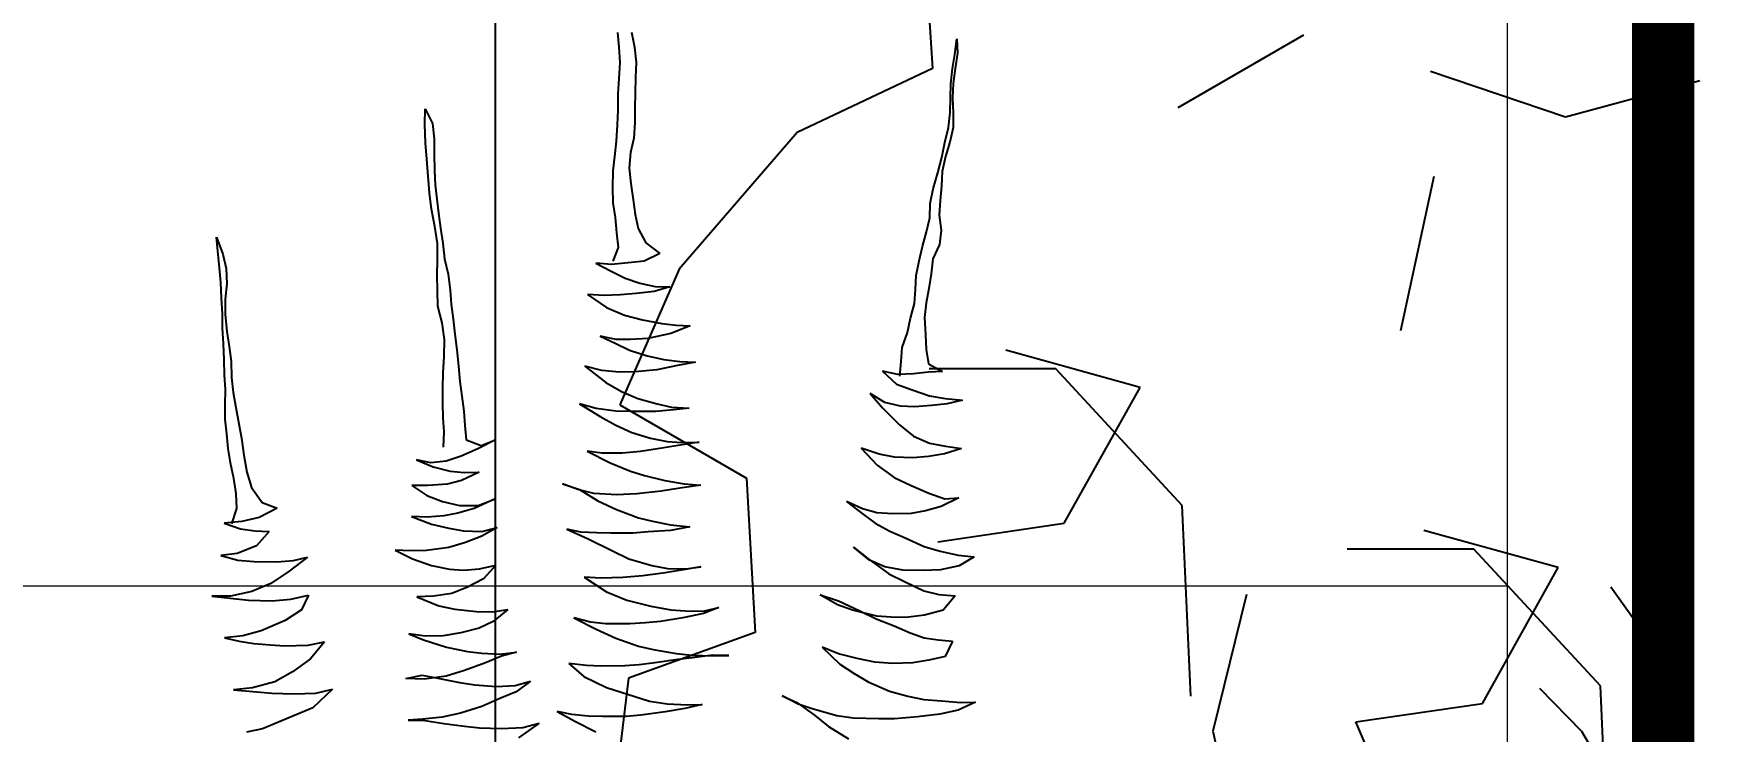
# Model space of a CAD drawing. Header units: metres. Extents: x -58 to 722, y -1100 to 345.
# Drawn here: x 34.888 to 35.429, y 104.285 to 104.509 of the extents above; entities that cross this region are included whole.
import ezdxf

# ---------------------------------------------------------------- set-up
doc = ezdxf.new("R2010")
doc.units = ezdxf.units.M
doc.header["$MEASUREMENT"] = 0
doc.linetypes.add('CENTER2', pattern=[1.125, 0.75, -0.125, 0.125, -0.125])
doc.linetypes.add('CENTERX2', pattern=[4, 2.5, -0.5, 0.5, -0.5])
doc.layers.get('0').update_dxf_attribs({"color": 255})
doc.layers.get('DEFPOINTS').update_dxf_attribs({"color": 250})
doc.layers.add('FSR_ARQ_002MURO', color=150, linetype='Continuous', lineweight=30)
doc.layers.add('FSR_ARQ_013VENTANAS', color=4, linetype='Continuous', lineweight=5)
for name, color, linetype in [('FSR_ARQ_005VEGETACION', 64, 'Continuous'), ('FSR_ARQ_009ESCALERA', 40, 'Continuous'), ('FSR_ARQ_015COTAS', 125, 'Continuous'), ('FSR_ARQ_016EJES', 135, 'CENTER2')]:
    doc.layers.add(name, color=color, linetype=linetype)
doc.styles.add('style1', font='arial.ttf')
doc.dimstyles.new('PP_PACO', dxfattribs={"dimtxt": 0.18, "dimasz": 0.075, "dimexe": 0.075, "dimexo": 0, "dimgap": 0, "dimtad": 0, "dimtih": 1, "dimtoh": 1, "dimzin": 1, "dimdsep": 46, "dimtxsty": 'style1', "dimcen": 0.15, "dimse1": 1, "dimse2": 1, "dimclrd": 256, "dimclre": 256, "dimadec": 0, "dimazin": 0, "dimtfac": 1, "dimtmove": 0, "dimatfit": 3, "dimfxl": 0.075, "dimarcsym": 0})

# ---------------------------------------------------------------- blocks, each defined once
blk = doc.blocks.new('arbustos 01')
at = {"layer": 'FSR_ARQ_005VEGETACION', "color": 103}
for p, q in [((188.44885, -31.48852), (188.44868, -31.49366)), ((188.44964, -31.49412), (188.44885, -31.48852)), ((188.56389, -31.4915), (188.56336, -31.497)), ((188.56501, -31.48622), (188.56389, -31.4915)), ((188.5691, -31.49704), (188.56939, -31.49154)), ((188.56939, -31.49154), (188.56991, -31.48627)), ((188.44868, -31.49366), (188.44947, -31.49915)), ((188.45043, -31.49913), (188.44964, -31.49412)), ((188.56336, -31.497), (188.56355, -31.50226)), ((188.56942, -31.50266), (188.5691, -31.49704)), ((188.44947, -31.49915), (188.45026, -31.50451)), ((188.4511, -31.50462), (188.45043, -31.49913)), ((188.56355, -31.50226), (188.56375, -31.50799)), ((188.56973, -31.50815), (188.56942, -31.50266)), ((188.45045, -31.50977), (188.45016, -31.51492)), ((188.45026, -31.50451), (188.45045, -31.50977)), ((188.45117, -31.50964), (188.4511, -31.50462)), ((188.45124, -31.5149), (188.45117, -31.50964)), ((188.56375, -31.50799), (188.56382, -31.51325)), ((188.56981, -31.51401), (188.56973, -31.50815)), ((188.45016, -31.51492), (188.45023, -31.52017)), ((188.45191, -31.52027), (188.45124, -31.5149)), ((188.56382, -31.51325), (188.56377, -31.51839)), ((188.57, -31.51927), (188.56981, -31.51401)), ((188.63866, -31.51355), (188.63598, -31.51873)), ((188.63874, -31.51917), (188.63866, -31.51355)), ((188.45023, -31.52017), (188.45138, -31.52542)), ((188.45318, -31.52563), (188.45191, -31.52027)), ((188.56377, -31.51839), (188.56421, -31.52401)), ((188.57032, -31.52512), (188.57, -31.51927)), ((188.63598, -31.51873), (188.63546, -31.52423)), ((188.63859, -31.52575), (188.63874, -31.51917)), ((188.45138, -31.52542), (188.453, -31.53054)), ((188.4542, -31.53088), (188.45318, -31.52563)), ((188.56421, -31.52401), (188.56535, -31.52913)), ((188.57099, -31.53061), (188.57032, -31.52512)), ((188.63546, -31.52423), (188.63541, -31.52961)), ((188.63807, -31.53149), (188.63859, -31.52575)), ((188.453, -31.53054), (188.45415, -31.5359)), ((188.45571, -31.53636), (188.4542, -31.53088)), ((188.56535, -31.52913), (188.56579, -31.53474)), ((188.57154, -31.53574), (188.57099, -31.53061)), ((188.63541, -31.52961), (188.63537, -31.53559)), ((188.63755, -31.53759), (188.63807, -31.53149)), ((188.45415, -31.5359), (188.45434, -31.54104)), ((188.45735, -31.54207), (188.45571, -31.53636)), ((188.56579, -31.53474), (188.56527, -31.54025)), ((188.57162, -31.5416), (188.57154, -31.53574)), ((188.63537, -31.53559), (188.63508, -31.54074)), ((188.63715, -31.54358), (188.63755, -31.53759)), ((188.45434, -31.54104), (188.45489, -31.54629)), ((188.45837, -31.54732), (188.45735, -31.54207)), ((188.56439, -31.546), (188.56374, -31.55127)), ((188.56527, -31.54025), (188.56439, -31.546)), ((188.57157, -31.5471), (188.57162, -31.5416)), ((188.63443, -31.54577), (188.6339, -31.55079)), ((188.63508, -31.54074), (188.63443, -31.54577)), ((188.6364, -31.54944), (188.63715, -31.54358)), ((188.4552, -31.55155), (188.45444, -31.55694)), ((188.45489, -31.54629), (188.4552, -31.55155)), ((188.45856, -31.55246), (188.45837, -31.54732)), ((188.56374, -31.55127), (188.56261, -31.5563)), ((188.57069, -31.55237), (188.57157, -31.5471)), ((188.6339, -31.55079), (188.63314, -31.55618)), ((188.63517, -31.55556), (188.6364, -31.54944)), ((188.45444, -31.55694), (188.4551, -31.56195)), ((188.45971, -31.55746), (188.45856, -31.55246)), ((188.46121, -31.5627), (188.45971, -31.55746)), ((188.56261, -31.5563), (188.55993, -31.56136)), ((188.56964, -31.56302), (188.57029, -31.55787)), ((188.57029, -31.55787), (188.57069, -31.55237)), ((188.63314, -31.55618), (188.63238, -31.56157)), ((188.63429, -31.56167), (188.63517, -31.55556)), ((188.4551, -31.56195), (188.45745, -31.56718)), ((188.46236, -31.56783), (188.46121, -31.5627)), ((188.55993, -31.56136), (188.55485, -31.56526)), ((188.57151, -31.568), (188.56964, -31.56302)), ((188.63238, -31.56157), (188.63174, -31.56708)), ((188.63425, -31.56764), (188.63429, -31.56167)), ((188.71316, -31.5594), (188.71085, -31.56541)), ((188.71263, -31.56443), (188.71316, -31.5594)), ((188.45745, -31.56718), (188.45812, -31.57243)), ((188.46338, -31.57307), (188.46236, -31.56783)), ((188.55485, -31.56526), (188.5605, -31.56793)), ((188.5605, -31.56793), (188.56625, -31.56857)), ((188.56625, -31.56857), (188.57211, -31.56909)), ((188.57211, -31.56909), (188.57772, -31.56865)), ((188.57772, -31.56865), (188.5725, -31.57135)), ((188.63174, -31.56708), (188.6305, -31.5726)), ((188.63432, -31.5729), (188.63425, -31.56764)), ((188.71085, -31.56541), (188.70972, -31.57056)), ((188.71211, -31.57029), (188.71263, -31.56443)), ((188.45812, -31.57243), (188.4589, -31.57768)), ((188.46369, -31.57809), (188.46338, -31.57307)), ((188.56204, -31.5758), (188.55656, -31.57695)), ((188.56728, -31.57405), (188.56204, -31.5758)), ((188.5725, -31.57135), (188.56728, -31.57405)), ((188.6305, -31.5726), (188.62974, -31.57834)), ((188.63428, -31.5784), (188.63432, -31.5729)), ((188.70972, -31.57056), (188.70944, -31.57607)), ((188.70944, -31.57607), (188.70999, -31.58156)), ((188.7113, -31.58106), (188.71158, -31.57556)), ((188.71158, -31.57556), (188.71211, -31.57029)), ((188.4589, -31.57768), (188.45981, -31.5828)), ((188.464, -31.58311), (188.46369, -31.57809)), ((188.55656, -31.57695), (188.5513, -31.57714)), ((188.5513, -31.57714), (188.55694, -31.57873)), ((188.55694, -31.57873), (188.56329, -31.57949)), ((188.56329, -31.57949), (188.56891, -31.58001)), ((188.56891, -31.58001), (188.57477, -31.58017)), ((188.58075, -31.57985), (188.57399, -31.58448)), ((188.57477, -31.58017), (188.58075, -31.57985)), ((188.62974, -31.57834), (188.62933, -31.58337)), ((188.63412, -31.58402), (188.63428, -31.5784)), ((188.70999, -31.58156), (188.71006, -31.58694)), ((188.71102, -31.58692), (188.7113, -31.58106)), ((188.45981, -31.5828), (188.46048, -31.58805)), ((188.46048, -31.58805), (188.46008, -31.59416)), ((188.46539, -31.58835), (188.464, -31.58311)), ((188.56746, -31.5872), (188.56103, -31.58896)), ((188.57399, -31.58448), (188.56746, -31.5872)), ((188.62933, -31.58337), (188.62868, -31.58864)), ((188.63264, -31.59002), (188.63412, -31.58402)), ((188.71006, -31.58694), (188.70943, -31.59304)), ((188.71097, -31.59194), (188.71102, -31.58692)), ((188.46008, -31.59416), (188.4598, -31.59954)), ((188.46653, -31.59347), (188.46539, -31.58835)), ((188.4684, -31.59882), (188.46653, -31.59347)), ((188.5491, -31.5908), (188.54408, -31.5911)), ((188.54408, -31.5911), (188.55093, -31.59376)), ((188.55423, -31.59025), (188.5491, -31.5908)), ((188.55093, -31.59376), (188.5592, -31.59556)), ((188.56103, -31.58896), (188.55423, -31.59025)), ((188.62804, -31.59403), (188.6274, -31.59965)), ((188.62868, -31.58864), (188.62804, -31.59403)), ((188.63177, -31.59589), (188.63264, -31.59002)), ((188.70943, -31.59304), (188.70855, -31.59843)), ((188.71068, -31.59733), (188.71097, -31.59194)), ((188.4598, -31.59954), (188.45903, -31.60457)), ((188.46882, -31.60384), (188.4684, -31.59882)), ((188.5592, -31.59556), (188.56542, -31.59595)), ((188.56571, -31.59977), (188.55941, -31.60177)), ((188.56542, -31.59595), (188.57044, -31.59588)), ((188.57082, -31.59719), (188.56571, -31.59977)), ((188.57044, -31.59588), (188.57617, -31.59473)), ((188.57617, -31.59473), (188.57082, -31.59719)), ((188.6274, -31.59965), (188.62676, -31.6054)), ((188.63185, -31.6021), (188.63177, -31.59589)), ((188.70855, -31.59843), (188.7079, -31.60382)), ((188.7104, -31.60319), (188.71068, -31.59733)), ((188.45903, -31.60457), (188.45405, -31.60739)), ((188.46925, -31.60897), (188.46882, -31.60384)), ((188.54772, -31.60384), (188.54222, -31.60404)), ((188.54222, -31.60404), (188.54858, -31.60527)), ((188.55345, -31.60305), (188.54772, -31.60384)), ((188.54858, -31.60527), (188.55601, -31.60672)), ((188.55941, -31.60177), (188.55345, -31.60305)), ((188.58169, -31.60541), (188.57412, -31.61126)), ((188.57562, -31.60705), (188.58169, -31.60541)), ((188.62676, -31.6054), (188.62623, -31.61091)), ((188.63217, -31.60772), (188.63185, -31.6021)), ((188.7079, -31.60382), (188.70774, -31.60956)), ((188.71024, -31.60857), (188.7104, -31.60319)), ((188.45405, -31.60739), (188.45907, -31.60756)), ((188.45907, -31.60756), (188.46434, -31.6082)), ((188.46434, -31.6082), (188.46996, -31.60849)), ((188.47049, -31.61183), (188.4649, -31.61393)), ((188.46996, -31.60849), (188.47544, -31.60722)), ((188.47544, -31.60722), (188.47049, -31.61183)), ((188.55601, -31.60672), (188.56367, -31.60745)), ((188.56367, -31.60745), (188.56929, -31.60762)), ((188.57412, -31.61126), (188.56855, -31.61456)), ((188.56929, -31.60762), (188.57562, -31.60705)), ((188.62623, -31.61091), (188.62559, -31.61618)), ((188.63236, -31.61345), (188.63217, -31.60772)), ((188.70774, -31.60956), (188.70722, -31.61483)), ((188.70995, -31.61383), (188.71024, -31.60857)), ((188.4531, -31.61696), (188.4469, -31.61765)), ((188.4469, -31.61765), (188.45241, -31.61889)), ((188.45871, -31.61605), (188.4531, -31.61696)), ((188.4649, -31.61393), (188.45871, -31.61605)), ((188.47464, -31.61846), (188.47985, -31.61517)), ((188.47985, -31.61517), (188.47538, -31.62037)), ((188.56272, -31.61703), (188.55581, -31.61892)), ((188.56855, -31.61456), (188.56272, -31.61703)), ((188.62559, -31.61618), (188.62482, -31.62156)), ((188.63232, -31.61871), (188.63236, -31.61345)), ((188.70722, -31.61483), (188.70621, -31.62022)), ((188.71002, -31.61921), (188.70995, -31.61383)), ((188.45241, -31.61889), (188.45792, -31.61953)), ((188.45792, -31.61953), (188.46402, -31.61992)), ((188.46402, -31.61992), (188.46904, -31.61974)), ((188.46904, -31.61974), (188.47464, -31.61846)), ((188.47538, -31.62037), (188.46937, -31.62643)), ((188.55069, -31.62006), (188.54448, -31.6205)), ((188.54448, -31.6205), (188.54999, -31.62103)), ((188.54999, -31.62103), (188.55633, -31.62166)), ((188.55581, -31.61892), (188.55069, -31.62006)), ((188.55633, -31.62166), (188.5641, -31.62167)), ((188.5641, -31.62167), (188.57055, -31.62158)), ((188.57055, -31.62158), (188.57759, -31.62053)), ((188.5762, -31.62342), (188.57062, -31.62648)), ((188.58355, -31.6189), (188.5762, -31.62342)), ((188.57759, -31.62053), (188.58355, -31.6189)), ((188.62482, -31.62156), (188.62453, -31.62659)), ((188.63186, -31.62888), (188.63227, -31.62385)), ((188.63227, -31.62385), (188.63232, -31.61871)), ((188.70621, -31.62022), (188.7051, -31.62609)), ((188.70998, -31.62435), (188.71002, -31.61921)), ((188.46937, -31.62643), (188.4644, -31.63044)), ((188.56492, -31.62919), (188.55825, -31.6312)), ((188.57062, -31.62648), (188.56492, -31.62919)), ((188.62453, -31.62659), (188.62401, -31.63174)), ((188.63205, -31.63438), (188.63186, -31.62888)), ((188.7051, -31.62609), (188.70421, -31.63113)), ((188.70892, -31.63489), (188.70945, -31.62962)), ((188.70945, -31.62962), (188.70998, -31.62435)), ((188.45298, -31.63406), (188.44725, -31.63485)), ((188.44725, -31.63485), (188.45325, -31.6368)), ((188.4587, -31.63291), (188.45298, -31.63406)), ((188.4644, -31.63044), (188.4587, -31.63291)), ((188.47668, -31.63685), (188.48299, -31.63473)), ((188.48299, -31.63473), (188.47733, -31.64078)), ((188.54704, -31.63266), (188.54082, -31.63263)), ((188.54082, -31.63263), (188.54765, -31.63361)), ((188.55229, -31.63235), (188.54704, -31.63266)), ((188.54765, -31.63361), (188.55352, -31.63461)), ((188.55825, -31.6312), (188.55229, -31.63235)), ((188.55352, -31.63461), (188.56178, -31.63593)), ((188.56178, -31.63593), (188.56837, -31.63656)), ((188.58079, -31.63579), (188.5726, -31.63997)), ((188.57566, -31.63658), (188.58079, -31.63579)), ((188.61866, -31.63384), (188.61361, -31.63176)), ((188.61361, -31.63176), (188.61987, -31.63502)), ((188.62401, -31.63174), (188.61866, -31.63384)), ((188.61987, -31.63502), (188.62576, -31.63757)), ((188.70421, -31.63113), (188.70334, -31.63723)), ((188.70815, -31.63992), (188.70892, -31.63489)), ((188.45325, -31.6368), (188.459, -31.63768)), ((188.459, -31.63768), (188.46463, -31.6382)), ((188.46463, -31.6382), (188.4712, -31.638)), ((188.4712, -31.638), (188.47668, -31.63685)), ((188.47733, -31.64078), (188.4713, -31.64517)), ((188.5726, -31.63997), (188.56534, -31.64293)), ((188.56837, -31.63656), (188.57566, -31.63658)), ((188.62576, -31.63757), (188.63116, -31.63941)), ((188.63585, -31.64138), (188.62978, -31.6429)), ((188.63116, -31.63941), (188.63667, -31.63993)), ((188.6418, -31.63891), (188.63585, -31.64138)), ((188.63667, -31.63993), (188.6418, -31.63891)), ((188.70334, -31.63723), (188.70234, -31.64334)), ((188.70692, -31.64555), (188.70815, -31.63992)), ((188.46524, -31.64812), (188.45894, -31.65083)), ((188.4713, -31.64517), (188.46524, -31.64812)), ((188.54616, -31.6475), (188.54031, -31.64794)), ((188.54031, -31.64794), (188.54774, -31.64903)), ((188.55308, -31.64633), (188.54616, -31.6475)), ((188.56035, -31.64456), (188.55308, -31.64633)), ((188.56534, -31.64293), (188.56035, -31.64456)), ((188.58967, -31.6475), (188.5836, -31.6495)), ((188.5842, -31.64949), (188.58967, -31.6475)), ((188.62476, -31.64344), (188.61938, -31.64328)), ((188.61938, -31.64328), (188.62564, -31.6463)), ((188.62978, -31.6429), (188.62476, -31.64344)), ((188.62564, -31.6463), (188.63068, -31.64755)), ((188.63068, -31.64755), (188.63774, -31.64805)), ((188.63774, -31.64805), (188.64347, -31.64809)), ((188.64347, -31.64809), (188.63802, -31.65163)), ((188.70234, -31.64334), (188.70062, -31.64875)), ((188.70615, -31.65094), (188.70692, -31.64555)), ((188.45323, -31.65282), (188.44821, -31.65253)), ((188.44821, -31.65253), (188.45446, -31.65556)), ((188.45894, -31.65083), (188.45323, -31.65282)), ((188.48257, -31.65637), (188.48827, -31.65378)), ((188.48827, -31.65378), (188.48318, -31.65768)), ((188.54774, -31.64903), (188.55444, -31.65013)), ((188.55444, -31.65013), (188.56306, -31.65109)), ((188.56306, -31.65109), (188.57024, -31.65135)), ((188.57024, -31.65135), (188.57848, -31.65088)), ((188.57708, -31.65353), (188.57031, -31.65661)), ((188.5836, -31.6495), (188.57708, -31.65353)), ((188.57848, -31.65088), (188.5842, -31.64949)), ((188.61978, -31.65522), (188.61389, -31.65291)), ((188.61389, -31.65291), (188.62111, -31.65628)), ((188.63243, -31.65374), (188.62636, -31.65525)), ((188.63802, -31.65163), (188.63243, -31.65374)), ((188.69687, -31.65418), (188.69152, -31.65616)), ((188.70062, -31.64875), (188.69687, -31.65418)), ((188.70587, -31.65633), (188.70615, -31.65094)), ((188.45446, -31.65556), (188.4601, -31.65715)), ((188.4601, -31.65715), (188.46526, -31.65804)), ((188.46526, -31.65804), (188.47171, -31.65819)), ((188.47171, -31.65819), (188.47745, -31.65787)), ((188.47745, -31.65787), (188.48257, -31.65637)), ((188.48318, -31.65768), (188.47809, -31.66157)), ((188.56246, -31.65959), (188.55746, -31.66085)), ((188.57031, -31.65661), (188.56246, -31.65959)), ((188.62636, -31.65525), (188.61978, -31.65522)), ((188.62111, -31.65628), (188.62699, -31.658)), ((188.62699, -31.658), (188.63203, -31.65888)), ((188.63203, -31.65888), (188.63789, -31.6594)), ((188.6435, -31.65909), (188.63637, -31.66193)), ((188.63789, -31.6594), (188.6435, -31.65909)), ((188.69152, -31.65616), (188.6979, -31.65954)), ((188.6979, -31.65954), (188.70414, -31.66089)), ((188.70768, -31.66177), (188.70587, -31.65633)), ((188.47287, -31.66439), (188.46729, -31.66674)), ((188.47809, -31.66157), (188.47287, -31.66439)), ((188.55114, -31.66213), (188.54422, -31.66282)), ((188.54422, -31.66282), (188.55105, -31.66417)), ((188.55105, -31.66417), (188.55906, -31.66466)), ((188.55746, -31.66085), (188.55114, -31.66213)), ((188.55906, -31.66466), (188.56445, -31.66506)), ((188.56445, -31.66506), (188.57234, -31.66507)), ((188.57234, -31.66507), (188.57736, -31.665)), ((188.57736, -31.665), (188.58309, -31.66469)), ((188.5881, -31.66366), (188.5805, -31.66711)), ((188.58309, -31.66469), (188.5881, -31.66366)), ((188.61847, -31.66445), (188.61296, -31.66309)), ((188.61296, -31.66309), (188.61838, -31.66612)), ((188.61838, -31.66612), (188.62427, -31.66843)), ((188.62493, -31.66424), (188.61847, -31.66445)), ((188.63017, -31.66333), (188.62493, -31.66424)), ((188.63637, -31.66193), (188.63017, -31.66333)), ((188.6994, -31.6643), (188.69438, -31.66449)), ((188.69438, -31.66449), (188.69887, -31.66957)), ((188.70453, -31.66352), (188.6994, -31.6643)), ((188.70414, -31.66089), (188.71036, -31.66153)), ((188.71036, -31.66153), (188.70453, -31.66352)), ((188.4548, -31.67157), (188.44848, -31.67297)), ((188.46051, -31.66982), (188.4548, -31.67157)), ((188.46729, -31.66674), (188.46051, -31.66982)), ((188.48007, -31.67469), (188.48574, -31.67007)), ((188.48574, -31.67007), (188.48066, -31.67409)), ((188.57207, -31.67129), (188.56601, -31.67424)), ((188.5805, -31.66711), (188.57207, -31.67129)), ((188.62427, -31.66843), (188.63015, -31.67026)), ((188.63015, -31.67026), (188.63817, -31.67123)), ((188.63817, -31.67123), (188.64391, -31.67139)), ((188.64941, -31.6712), (188.64323, -31.67427)), ((188.64391, -31.67139), (188.64941, -31.6712)), ((188.69887, -31.66957), (188.70573, -31.67235)), ((188.70573, -31.67235), (188.71159, -31.6731)), ((188.44848, -31.67297), (188.44275, -31.67353)), ((188.44275, -31.67353), (188.44806, -31.6768)), ((188.44806, -31.6768), (188.45477, -31.67815)), ((188.45477, -31.67815), (188.46051, -31.67843)), ((188.46051, -31.67843), (188.46816, -31.67832)), ((188.46816, -31.67832), (188.4746, -31.67716)), ((188.48066, -31.67409), (188.4732, -31.67957)), ((188.4746, -31.67716), (188.48007, -31.67469)), ((188.54562, -31.67787), (188.54023, -31.6771)), ((188.54023, -31.6771), (188.5473, -31.67832)), ((188.55219, -31.67766), (188.54562, -31.67787)), ((188.5473, -31.67832), (188.55305, -31.67932)), ((188.55779, -31.67663), (188.55219, -31.67766)), ((188.56601, -31.67424), (188.55779, -31.67663)), ((188.61925, -31.67782), (188.61338, -31.67647)), ((188.61338, -31.67647), (188.61787, -31.68143)), ((188.625, -31.67834), (188.61925, -31.67782)), ((188.63001, -31.67792), (188.625, -31.67834)), ((188.63645, -31.67663), (188.63001, -31.67792)), ((188.64323, -31.67427), (188.63645, -31.67663)), ((188.68568, -31.67489), (188.68064, -31.67364)), ((188.68064, -31.67364), (188.68716, -31.6787)), ((188.69154, -31.67529), (188.68568, -31.67489)), ((188.69967, -31.67518), (188.69154, -31.67529)), ((188.70552, -31.67474), (188.69967, -31.67518)), ((188.71159, -31.6731), (188.70552, -31.67474)), ((188.46738, -31.68252), (188.46073, -31.68571)), ((188.4732, -31.67957), (188.46738, -31.68252)), ((188.55305, -31.67932), (188.56095, -31.68029)), ((188.56095, -31.68029), (188.56813, -31.68091)), ((188.56813, -31.68091), (188.57591, -31.68116)), ((188.58188, -31.68084), (188.57394, -31.68609)), ((188.57591, -31.68116), (188.58188, -31.68084)), ((188.61787, -31.68143), (188.62353, -31.68434)), ((188.62353, -31.68434), (188.62918, -31.68666)), ((188.68716, -31.6787), (188.69368, -31.68303)), ((188.69368, -31.68303), (188.70053, -31.68593)), ((188.45537, -31.68698), (188.44952, -31.68742)), ((188.44952, -31.68742), (188.45377, -31.69262)), ((188.46073, -31.68571), (188.45537, -31.68698)), ((188.49114, -31.68925), (188.48354, -31.69282)), ((188.49769, -31.68713), (188.49114, -31.68925)), ((188.49152, -31.69068), (188.49769, -31.68713)), ((188.56669, -31.68906), (188.55811, -31.69121)), ((188.57394, -31.68609), (188.56669, -31.68906)), ((188.62918, -31.68666), (188.63564, -31.68764)), ((188.64162, -31.6878), (188.63378, -31.69102)), ((188.63564, -31.68764), (188.64162, -31.6878)), ((188.68658, -31.68863), (188.68023, -31.68728)), ((188.68023, -31.68728), (188.68281, -31.6925)), ((188.69328, -31.68925), (188.68658, -31.68863)), ((188.70165, -31.68902), (188.69328, -31.68925)), ((188.70053, -31.68593), (188.70808, -31.68762)), ((188.70821, -31.68833), (188.70165, -31.68902)), ((188.70808, -31.68762), (188.71478, -31.68764)), ((188.71478, -31.68764), (188.70821, -31.68833)), ((188.45377, -31.69262), (188.46049, -31.69444)), ((188.46049, -31.69444), (188.46707, -31.69519)), ((188.46707, -31.69519), (188.47233, -31.69512)), ((188.47772, -31.69565), (188.4713, -31.69824)), ((188.47233, -31.69512), (188.47747, -31.69469)), ((188.47747, -31.69469), (188.48617, -31.69254)), ((188.48354, -31.69282), (188.47772, -31.69565)), ((188.48617, -31.69254), (188.49152, -31.69068)), ((188.53901, -31.69278), (188.53385, -31.69166)), ((188.53385, -31.69166), (188.53926, -31.69373)), ((188.54403, -31.69295), (188.53901, -31.69278)), ((188.53926, -31.69373), (188.54669, -31.69531)), ((188.55096, -31.6925), (188.54403, -31.69295)), ((188.54669, -31.69531), (188.55472, -31.69663)), ((188.55811, -31.69121), (188.55096, -31.6925)), ((188.58554, -31.69538), (188.57759, -31.69943)), ((188.5797, -31.69689), (188.58554, -31.69538)), ((188.61468, -31.69319), (188.60917, -31.69231)), ((188.60917, -31.69231), (188.61437, -31.69666)), ((188.6203, -31.69311), (188.61468, -31.69319)), ((188.62806, -31.69229), (188.6203, -31.69311)), ((188.63378, -31.69102), (188.62806, -31.69229)), ((188.68281, -31.6925), (188.6886, -31.69625)), ((188.6886, -31.69625), (188.69713, -31.69996)), ((188.4656, -31.70071), (188.4606, -31.70245)), ((188.4713, -31.69824), (188.4656, -31.70071)), ((188.55472, -31.69663), (188.55998, -31.69716)), ((188.55998, -31.69716), (188.56561, -31.69744)), ((188.56561, -31.69744), (188.57433, -31.69744)), ((188.57759, -31.69943), (188.57058, -31.70263)), ((188.57433, -31.69744), (188.5797, -31.69689)), ((188.61437, -31.69666), (188.61942, -31.69898)), ((188.61942, -31.69898), (188.6259, -31.70069)), ((188.6259, -31.70069), (188.63225, -31.7018)), ((188.63225, -31.7018), (188.63871, -31.70183)), ((188.63871, -31.70183), (188.64443, -31.70103)), ((188.64443, -31.70103), (188.6392, -31.70325)), ((188.69713, -31.69996), (188.70373, -31.70178)), ((188.70373, -31.70178), (188.71032, -31.70253)), ((188.45559, -31.70324), (188.45045, -31.70367)), ((188.45045, -31.70367), (188.45304, -31.70913)), ((188.4606, -31.70245), (188.45559, -31.70324)), ((188.48449, -31.7099), (188.49116, -31.70825)), ((188.49698, -31.70578), (188.49061, -31.71185)), ((188.49116, -31.70825), (188.49698, -31.70578)), ((188.54913, -31.70806), (188.54352, -31.70862)), ((188.55724, -31.70664), (188.54913, -31.70806)), ((188.56249, -31.70549), (188.55724, -31.70664)), ((188.57058, -31.70263), (188.56249, -31.70549)), ((188.61202, -31.70829), (188.60603, -31.70765)), ((188.60603, -31.70765), (188.61143, -31.70901)), ((188.61847, -31.70796), (188.61202, -31.70829)), ((188.6236, -31.70741), (188.61847, -31.70796)), ((188.63099, -31.70576), (188.6236, -31.70741)), ((188.6392, -31.70325), (188.63099, -31.70576)), ((188.68035, -31.70509), (188.67459, -31.70385)), ((188.67459, -31.70385), (188.67958, -31.71)), ((188.68884, -31.70533), (188.68035, -31.70509)), ((188.69386, -31.70502), (188.68884, -31.70533)), ((188.69983, -31.70446), (188.69386, -31.70502)), ((188.70508, -31.70368), (188.69983, -31.70446)), ((188.71032, -31.70253), (188.70508, -31.70368)), ((188.45304, -31.70913), (188.45891, -31.71048)), ((188.45891, -31.71048), (188.46455, -31.71136)), ((188.46455, -31.71136), (188.47184, -31.71162)), ((188.47184, -31.71162), (188.47817, -31.71118)), ((188.47817, -31.71118), (188.48449, -31.7099)), ((188.49061, -31.71185), (188.48552, -31.71526)), ((188.53026, -31.7088), (188.53611, -31.70872)), ((188.53588, -31.70896), (188.53026, -31.7088)), ((188.54352, -31.70862), (188.53588, -31.70896)), ((188.53611, -31.70872), (188.5433, -31.70958)), ((188.5433, -31.70958), (188.54845, -31.71022)), ((188.54845, -31.71022), (188.55671, -31.71143)), ((188.55671, -31.71143), (188.56222, -31.71207)), ((188.56222, -31.71207), (188.56736, -31.71248)), ((188.56736, -31.71248), (188.57597, -31.7126)), ((188.57597, -31.7126), (188.58111, -31.71241)), ((188.58111, -31.71241), (188.58732, -31.71161)), ((188.58732, -31.71161), (188.582, -31.71634)), ((188.61143, -31.70901), (188.61708, -31.71144)), ((188.61708, -31.71144), (188.62465, -31.71409)), ((188.62465, -31.71409), (188.63113, -31.71616)), ((188.67958, -31.71), (188.68598, -31.71457)), ((188.48054, -31.7182), (188.47293, -31.72153)), ((188.48552, -31.71526), (188.48054, -31.7182)), ((188.57392, -31.72016), (188.55857, -31.72515)), ((188.582, -31.71634), (188.57392, -31.72016)), ((188.60655, -31.71948), (188.60103, -31.718)), ((188.60103, -31.718), (188.60622, -31.72175)), ((188.61337, -31.71986), (188.60655, -31.71948)), ((188.62089, -31.71928), (188.61337, -31.71986)), ((188.62638, -31.71849), (188.62089, -31.71928)), ((188.63472, -31.71682), (188.62638, -31.71849)), ((188.63113, -31.71616), (188.63903, -31.71724)), ((188.63973, -31.7158), (188.63472, -31.71682)), ((188.63903, -31.71724), (188.64561, -31.71703)), ((188.64561, -31.71703), (188.63973, -31.7158)), ((188.68598, -31.71457), (188.69236, -31.71819)), ((188.69236, -31.71819), (188.70028, -31.72036)), ((188.70028, -31.72036), (188.7071, -31.7211)), ((188.44752, -31.72558), (188.44226, -31.72541)), ((188.44226, -31.72541), (188.4484, -31.72832)), ((188.45433, -31.72501), (188.44752, -31.72558)), ((188.46066, -31.72445), (188.45433, -31.72501)), ((188.46638, -31.72329), (188.46066, -31.72445)), ((188.47293, -31.72153), (188.46638, -31.72329)), ((188.50598, -31.72562), (188.49971, -31.73013)), ((188.50051, -31.72785), (188.50551, -31.72611)), ((188.50551, -31.72611), (188.51121, -31.72316)), ((188.51121, -31.72316), (188.50598, -31.72562)), ((188.54508, -31.72641), (188.53982, -31.72624)), ((188.53982, -31.72624), (188.54593, -31.72771)), ((188.55225, -31.72607), (188.54508, -31.72641)), ((188.55857, -31.72515), (188.55225, -31.72607)), ((188.60622, -31.72175), (188.61199, -31.72419)), ((188.61199, -31.72419), (188.61837, -31.72697)), ((188.67771, -31.72222), (188.67172, -31.72086)), ((188.67172, -31.72086), (188.67874, -31.72746)), ((188.68549, -31.72247), (188.67771, -31.72222)), ((188.69337, -31.72224), (188.68549, -31.72247)), ((188.69875, -31.72181), (188.69337, -31.72224)), ((188.7071, -31.7211), (188.69875, -31.72181)), ((188.4484, -31.72832), (188.45499, -31.72978)), ((188.45499, -31.72978), (188.4629, -31.73075)), ((188.4629, -31.73075), (188.47115, -31.73136)), ((188.47115, -31.73136), (188.47677, -31.7314)), ((188.47677, -31.7314), (188.48585, -31.73116)), ((188.48585, -31.73116), (188.4917, -31.73036)), ((188.4917, -31.73036), (188.50051, -31.72785)), ((188.49971, -31.73013), (188.49474, -31.73414)), ((188.54593, -31.72771), (188.553, -31.72893)), ((188.553, -31.72893), (188.56163, -31.73013)), ((188.56163, -31.73013), (188.56689, -31.73054)), ((188.56689, -31.73054), (188.57538, -31.73054)), ((188.57538, -31.73054), (188.58052, -31.73047)), ((188.58521, -31.7322), (188.57773, -31.73601)), ((188.58052, -31.73047), (188.58625, -31.72991)), ((188.59149, -31.72877), (188.58521, -31.7322)), ((188.58625, -31.72991), (188.59149, -31.72877)), ((188.61837, -31.72697), (188.62605, -31.72937)), ((188.62605, -31.72937), (188.63264, -31.73084)), ((188.63947, -31.73194), (188.63196, -31.73312)), ((188.63264, -31.73084), (188.63947, -31.73158)), ((188.63947, -31.73158), (188.64473, -31.73187)), ((188.64473, -31.73187), (188.63947, -31.73194)), ((188.67874, -31.72746), (188.69665, -31.73499)), ((188.49474, -31.73414), (188.48751, -31.73855)), ((188.60376, -31.73446), (188.59801, -31.73298)), ((188.59801, -31.73298), (188.60537, -31.73814)), ((188.61142, -31.73483), (188.60376, -31.73446)), ((188.61931, -31.73461), (188.61142, -31.73483)), ((188.62456, -31.73406), (188.61931, -31.73461)), ((188.63196, -31.73312), (188.62456, -31.73406)), ((188.69665, -31.73499), (188.70241, -31.73611))]:
    blk.add_line(p, q, dxfattribs=at)
at = {"layer": 'FSR_ARQ_005VEGETACION', "color": 104}
for p, q in [((189.54212, -31.68428), (189.52841, -31.70338)), ((189.52841, -31.70338), (189.52254, -31.71849)), ((189.52254, -31.71849), (189.51668, -31.73291)), ((189.56761, -31.7205), (189.55263, -31.73578)), ((189.51668, -31.73291), (189.51013, -31.74731)), ((189.55263, -31.73578), (189.54256, -31.75287))]:
    blk.add_line(p, q, dxfattribs=at)
blk = doc.blocks.new('arbusto fsr 2')
at = {"layer": 'FSR_ARQ_005VEGETACION', "color": 104}
for p, q in [((277.18012, -31.72377), (277.17736, -31.76768)), ((277.09846, -31.78025), (277.05805, -31.75694)), ((277.01739, -31.76859), (276.97398, -31.78323)), ((277.17736, -31.76768), (277.22078, -31.78828)), ((276.97398, -31.78323), (276.93081, -31.77157)), ((277.22078, -31.78828), (277.25867, -31.8322)), ((277.01625, -31.80248), (277.02704, -31.85208)), ((277.25867, -31.8322), (277.27775, -31.87584)), ((277.11063, -31.87023), (277.1538, -31.8583)), ((277.09708, -31.90818), (277.13774, -31.86427)), ((277.13774, -31.86427), (277.17839, -31.86427)), ((277.13498, -31.91387), (277.11063, -31.87023)), ((277.27775, -31.87584), (277.23709, -31.89942)), ((277.23709, -31.89942), (277.23433, -31.94902)), ((277.09432, -31.96944), (277.09708, -31.90818)), ((277.17563, -31.91983), (277.13498, -31.91387)), ((276.97633, -31.92817), (277.01949, -31.91625)), ((276.96277, -31.96612), (277.00343, -31.92221)), ((277.00343, -31.92221), (277.04409, -31.92221)), ((277.00067, -31.97181), (276.97633, -31.92817)), ((277.07647, -31.93685), (277.08726, -31.98076)), ((277.23433, -31.94902), (277.27499, -31.96366)), ((277.27499, -31.96366), (277.28026, -32.00757)), ((276.96001, -32.02738), (276.96277, -31.96612)), ((277.04133, -31.97778), (277.00067, -31.97181)), ((277.02226, -32.02169), (277.04133, -31.97778)), ((277.08726, -31.98076), (277.07647, -32.02738))]:
    blk.add_line(p, q, dxfattribs=at)
blk = doc.blocks.new('_Open90')
at = {"color": 0, "linetype": 'ByBlock', "lineweight": -2}
for p, q in [((-0.5, 0.5), (0, 0)), ((0, 0), (-1, 0)), ((0, 0), (-0.5, -0.5))]:
    blk.add_line(p, q, dxfattribs=at)
blk = doc.blocks.new('*D345')
at = {"layer": 'DEFPOINTS', "color": 0, "ltscale": 0.01, "transparency": 16777216}
for p in [(35.41135, 105.80149), (38.96208, 105.80149), (35.41135, 104.15149)]:
    blk.add_point(p, dxfattribs=at)
at = {"layer": 'FSR_ARQ_015COTAS', "lineweight": -2, "ltscale": 0.01, "transparency": 16777216}
for p, q in [((38.96208, 105.60149), (38.96208, 105.0786)), ((38.96208, 104.35149), (38.96208, 104.87437))]:
    blk.add_line(p, q, dxfattribs=at)
at = {"layer": 'FSR_ARQ_015COTAS', "lineweight": -2, "ltscale": 0.01, "transparency": 16777216, "xscale": 0.2, "yscale": 0.2, "zscale": 0.2}
for p, rotation in [((38.96208, 105.80149), 90), ((38.96208, 104.15149), 270)]:
    blk.add_blockref('_Open90', p, dxfattribs=dict(at, rotation=rotation))
at = {"layer": 'FSR_ARQ_015COTAS', "color": 0, "ltscale": 0.01, "transparency": 16777216, "insert": (38.96208, 104.97649), "char_height": 0.2, "attachment_point": 5, "style": 'style1'}
blk.add_mtext('1.65', dxfattribs=at)

msp = doc.modelspace()

# ---------------------------------------------------------------- linework, layer by layer
at = {"layer": 'FSR_ARQ_002MURO', "lineweight": 0, "const_width": 0.02}
msp.add_lwpolyline([(35.41135, 103.97149), (35.41135, 108.75149)], dxfattribs=at)
at = {"layer": 'FSR_ARQ_009ESCALERA', "lineweight": 0}
msp.add_line((35.36135, 104.33149), (33.26135, 104.33149), dxfattribs=at)
at = {"layer": 'FSR_ARQ_013VENTANAS', "lineweight": 0}
for points in [[(35.41135, 106.65149), (31.53635, 106.65149), (31.53635, 104.15149), (35.41135, 104.15149)], [(35.36135, 106.60149), (31.58635, 106.60149), (31.58635, 104.20149), (35.36135, 104.20149)]]:
    msp.add_lwpolyline(points, close=True, dxfattribs=at)
at = {"layer": 'FSR_ARQ_016EJES', "linetype": 'CENTERX2', "ltscale": 0.25}
msp.add_line((35.03635, 103.97149), (35.03635, 115.38307), dxfattribs=at)

# ---------------------------------------------------------------- block references
at = {"layer": 'FSR_ARQ_002MURO', "xscale": -1}
msp.add_blockref('arbusto fsr 2', (312.35401, 136.26561), dxfattribs=at)
at = {"layer": 'FSR_ARQ_005VEGETACION', "xscale": -0.9, "yscale": 0.9, "zscale": 0.9}
for p in [(204.78852, 132.84711), (205.98247, 132.84711)]:
    msp.add_blockref('arbustos 01', p, dxfattribs=at)

# ---------------------------------------------------------------- dimensions: what is measured, and where the dimension line sits
at = {"layer": 'FSR_ARQ_015COTAS', "ltscale": 0.01}
dim = msp.add_linear_dim(base=(38.96208, 105.80149), p1=(35.41135, 104.15149), p2=(35.41135, 105.80149), angle=90, dimstyle='PP_PACO', override={"dimtxt": 0.2, "dimasz": 0.2, "dimblk1": 'Open90', "dimblk2": 'Open90', "dimsah": 1, "dimfxlon": 1}, dxfattribs=at)
dim.commit()
dim.dimension.update_dxf_attribs({"geometry": '*D345', "text_midpoint": (38.96208, 104.97649)})

doc.saveas('drawing.dxf')
